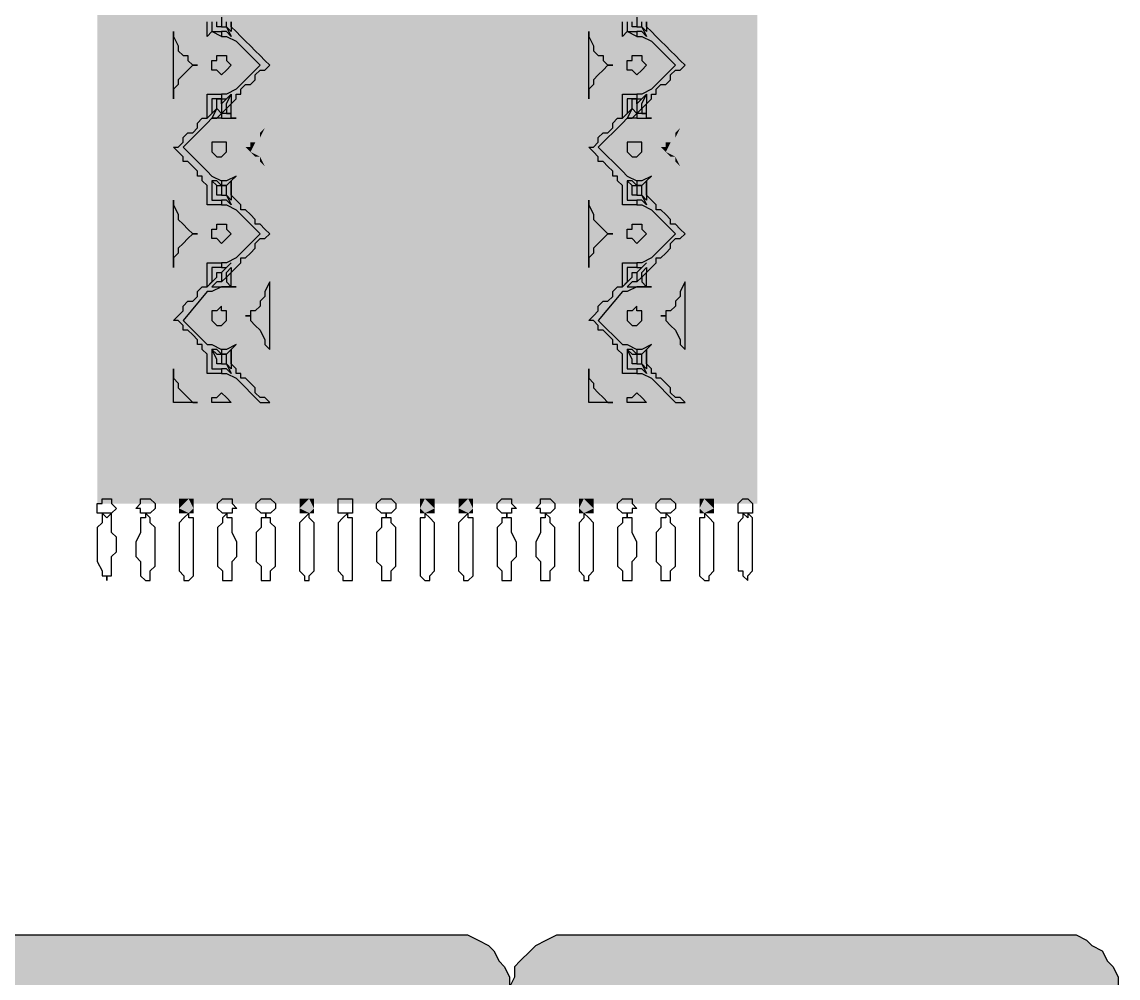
# Model space of a CAD drawing. Extents: x 25 to 394, y 90 to 639.
# Drawn here: x 304.35 to 348.41, y 172.7 to 211.15 of the extents above; entities that cross this region are included whole.
import ezdxf

# ---------------------------------------------------------------- set-up
doc = ezdxf.new("R2010")
doc.units = 0
doc.header["$MEASUREMENT"] = 0
doc.layers.get('0').update_dxf_attribs({"linetype": 'CONTINUOUS'})
doc.layers.add('FURN', color=144, linetype='CONTINUOUS')
doc.layers.add('FURNITURE', color=144, linetype='CONTINUOUS')

# ---------------------------------------------------------------- blocks, each defined once
blk = doc.blocks.new('CARPET_RECT_OK')
at = {"color": 43, "linetype": 'CONTINUOUS'}
for points in [[(-15.05, 33.126), (-15.05, 33.351), (-15.05, 33.576), (-15.05, 33.801), (-15.05, 34.251), (-15.275, 34.251), (-15.275, 34.476), (-15.275, 34.476), (-15.5, 34.701), (-15.5, 34.476), (-15.5, 34.476), (-15.725, 34.251), (-15.725, 34.251), (-15.725, 33.801), (-15.725, 33.576), (-15.725, 33.351), (-15.725, 33.126), (-15.725, 32.675), (-15.725, 32.45), (-15.725, 32.225), (-15.725, 32), (-15.725, 31.775), (-15.5, 31.55), (-15.5, 31.55), (-15.5, 31.55), (-15.275, 31.55), (-15.275, 31.55), (-15.275, 31.775), (-15.05, 32), (-15.05, 32.225), (-15.05, 32.45), (-15.05, 32.675)], [(-13.249, 33.126), (-13.249, 33.576), (-13.249, 33.801), (-13.249, 34.026), (-13.249, 34.251), (-13.249, 34.476), (-13.474, 34.701), (-13.474, 34.701), (-13.474, 34.701), (-13.699, 34.701), (-13.699, 34.701), (-13.699, 34.476), (-13.924, 34.251), (-13.924, 34.026), (-13.924, 33.801), (-13.924, 33.576), (-13.924, 33.126), (-13.924, 32.9), (-13.924, 32.45), (-13.924, 32.225), (-13.924, 32), (-13.699, 31.775), (-13.699, 31.775), (-13.699, 31.775), (-13.474, 31.55), (-13.474, 31.775), (-13.474, 31.775), (-13.249, 31.775), (-13.249, 32), (-13.249, 32.225), (-13.249, 32.45), (-13.249, 32.9)], [(-11.224, 33.126), (-11.224, 33.576), (-11.224, 33.801), (-11.449, 34.026), (-11.449, 34.251), (-11.449, 34.476), (-11.449, 34.701), (-11.674, 34.701), (-11.674, 34.701), (-11.899, 34.701), (-11.899, 34.701), (-11.899, 34.476), (-11.899, 34.251), (-12.124, 34.026), (-12.124, 33.801), (-12.124, 33.576), (-12.124, 33.126), (-12.124, 32.9), (-12.124, 32.45), (-12.124, 32.225), (-11.899, 32), (-11.899, 31.775), (-11.899, 31.775), (-11.899, 31.775), (-11.674, 31.55), (-11.674, 31.775), (-11.449, 31.775), (-11.449, 31.775), (-11.449, 32), (-11.449, 32.225), (-11.224, 32.45), (-11.224, 32.9)], [(-9.423, 33.126), (-9.423, 33.576), (-9.423, 33.801), (-9.423, 34.026), (-9.649, 34.251), (-9.649, 34.476), (-9.649, 34.701), (-9.874, 34.701), (-9.874, 34.701), (-9.874, 34.701), (-10.099, 34.701), (-10.099, 34.476), (-10.099, 34.251), (-10.099, 34.026), (-10.099, 33.801), (-10.324, 33.576), (-10.324, 33.126), (-10.324, 32.9), (-10.099, 32.45), (-10.099, 32.225), (-10.099, 32), (-10.099, 31.775), (-10.099, 31.775), (-9.874, 31.775), (-9.874, 31.55), (-9.874, 31.775), (-9.649, 31.775), (-9.649, 31.775), (-9.649, 32), (-9.423, 32.225), (-9.423, 32.45), (-9.423, 32.9)], [(-7.623, 33.126), (-7.623, 33.576), (-7.623, 33.801), (-7.623, 34.026), (-7.623, 34.251), (-7.848, 34.476), (-7.848, 34.701), (-7.848, 34.701), (-7.848, 34.701), (-8.073, 34.701), (-8.073, 34.701), (-8.073, 34.476), (-8.298, 34.251), (-8.298, 34.026), (-8.298, 33.801), (-8.298, 33.576), (-8.298, 33.126), (-8.298, 32.9), (-8.298, 32.45), (-8.298, 32.225), (-8.298, 32), (-8.073, 31.775), (-8.073, 31.775), (-8.073, 31.775), (-7.848, 31.55), (-7.848, 31.775), (-7.848, 31.775), (-7.848, 31.775), (-7.623, 32), (-7.623, 32.225), (-7.623, 32.45), (-7.623, 32.9)], [(-5.598, 33.126), (-5.598, 33.576), (-5.823, 33.801), (-5.823, 34.026), (-5.823, 34.251), (-5.823, 34.476), (-5.823, 34.701), (-6.048, 34.701), (-6.048, 34.701), (-6.273, 34.701), (-6.273, 34.701), (-6.273, 34.476), (-6.273, 34.251), (-6.498, 34.026), (-6.498, 33.801), (-6.498, 33.576), (-6.498, 33.126), (-6.498, 32.9), (-6.498, 32.45), (-6.498, 32.225), (-6.273, 32), (-6.273, 31.775), (-6.273, 31.775), (-6.273, 31.775), (-6.048, 31.55), (-6.048, 31.775), (-5.823, 31.775), (-5.823, 31.775), (-5.823, 32), (-5.823, 32.225), (-5.823, 32.45), (-5.598, 32.9)], [(-3.797, 33.126), (-3.797, 33.576), (-3.797, 33.801), (-3.797, 34.026), (-4.022, 34.251), (-4.022, 34.476), (-4.022, 34.701), (-4.247, 34.701), (-4.247, 34.701), (-4.247, 34.701), (-4.473, 34.701), (-4.473, 34.476), (-4.473, 34.251), (-4.473, 34.026), (-4.473, 33.801), (-4.698, 33.576), (-4.698, 33.126), (-4.698, 32.9), (-4.473, 32.45), (-4.473, 32.225), (-4.473, 32), (-4.473, 31.775), (-4.473, 31.775), (-4.247, 31.775), (-4.247, 31.55), (-4.247, 31.775), (-4.022, 31.775), (-4.022, 31.775), (-4.022, 32), (-3.797, 32.225), (-3.797, 32.45), (-3.797, 32.9)], [(-1.997, 33.126), (-1.997, 33.576), (-1.997, 33.801), (-1.997, 34.026), (-1.997, 34.251), (-2.222, 34.476), (-2.222, 34.701), (-2.222, 34.701), (-2.447, 34.701), (-2.447, 34.701), (-2.447, 34.701), (-2.672, 34.476), (-2.672, 34.251), (-2.672, 34.026), (-2.672, 33.801), (-2.672, 33.576), (-2.672, 33.126), (-2.672, 32.9), (-2.672, 32.45), (-2.672, 32.225), (-2.672, 32), (-2.672, 31.775), (-2.447, 31.775), (-2.447, 31.775), (-2.447, 31.55), (-2.222, 31.775), (-2.222, 31.775), (-2.222, 31.775), (-1.997, 32), (-1.997, 32.225), (-1.997, 32.45), (-1.997, 32.9)], [(-0.197, 33.126), (-0.197, 33.576), (-0.197, 33.801), (-0.197, 34.026), (-0.197, 34.251), (-0.197, 34.476), (-0.422, 34.701), (-0.422, 34.701), (-0.422, 34.701), (-0.647, 34.701), (-0.647, 34.701), (-0.647, 34.476), (-0.872, 34.251), (-0.872, 34.026), (-0.872, 33.801), (-0.872, 33.576), (-0.872, 33.126), (-0.872, 32.9), (-0.872, 32.45), (-0.872, 32.225), (-0.872, 32), (-0.647, 31.775), (-0.647, 31.775), (-0.647, 31.775), (-0.422, 31.55), (-0.422, 31.775), (-0.422, 31.775), (-0.197, 31.775), (-0.197, 32), (-0.197, 32.225), (-0.197, 32.45), (-0.197, 32.9)], [(1.829, 33.126), (1.829, 33.576), (1.829, 33.801), (1.604, 34.026), (1.604, 34.251), (1.604, 34.476), (1.604, 34.701), (1.379, 34.701), (1.379, 34.701), (1.379, 34.701), (1.154, 34.701), (1.154, 34.476), (1.154, 34.251), (0.929, 34.026), (0.929, 33.801), (0.929, 33.576), (0.929, 33.126), (0.929, 32.9), (0.929, 32.45), (0.929, 32.225), (1.154, 32), (1.154, 31.775), (1.154, 31.775), (1.379, 31.775), (1.379, 31.55), (1.379, 31.775), (1.604, 31.775), (1.604, 31.775), (1.604, 32), (1.604, 32.225), (1.829, 32.45), (1.829, 32.9)], [(3.629, 33.126), (3.629, 33.576), (3.629, 33.801), (3.629, 34.026), (3.629, 34.251), (3.404, 34.476), (3.404, 34.701), (3.404, 34.701), (3.179, 34.701), (3.179, 34.701), (2.954, 34.701), (2.954, 34.476), (2.954, 34.251), (2.954, 34.026), (2.954, 33.801), (2.954, 33.576), (2.954, 33.126), (2.954, 32.9), (2.954, 32.45), (2.954, 32.225), (2.954, 32), (2.954, 31.775), (2.954, 31.775), (3.179, 31.775), (3.179, 31.55), (3.404, 31.775), (3.404, 31.775), (3.404, 31.775), (3.629, 32), (3.629, 32.225), (3.629, 32.45), (3.629, 32.9)], [(5.429, 33.126), (5.429, 33.576), (5.429, 33.801), (5.429, 34.026), (5.429, 34.251), (5.204, 34.476), (5.204, 34.701), (5.204, 34.701), (4.979, 34.701), (4.979, 34.701), (4.979, 34.701), (4.979, 34.476), (4.754, 34.251), (4.754, 34.026), (4.754, 33.801), (4.754, 33.576), (4.754, 33.126), (4.754, 32.9), (4.754, 32.45), (4.754, 32.225), (4.754, 32), (4.979, 31.775), (4.979, 31.775), (4.979, 31.775), (4.979, 31.55), (5.204, 31.775), (5.204, 31.775), (5.204, 31.775), (5.429, 32), (5.429, 32.225), (5.429, 32.45), (5.429, 32.9)], [(7.455, 33.126), (7.455, 33.576), (7.455, 33.801), (7.23, 34.026), (7.23, 34.251), (7.23, 34.476), (7.23, 34.701), (7.005, 34.701), (7.005, 34.701), (7.005, 34.701), (6.78, 34.701), (6.78, 34.476), (6.78, 34.251), (6.555, 34.026), (6.555, 33.801), (6.555, 33.576), (6.555, 33.126), (6.555, 32.9), (6.555, 32.45), (6.555, 32.225), (6.78, 32), (6.78, 31.775), (6.78, 31.775), (7.005, 31.775), (7.005, 31.55), (7.005, 31.775), (7.23, 31.775), (7.23, 31.775), (7.23, 32), (7.23, 32.225), (7.455, 32.45), (7.455, 32.9)], [(9.255, 33.126), (9.255, 33.576), (9.255, 33.801), (9.255, 34.026), (9.03, 34.251), (9.03, 34.476), (9.03, 34.701), (9.03, 34.701), (8.805, 34.701), (8.805, 34.701), (8.58, 34.701), (8.58, 34.476), (8.58, 34.251), (8.58, 34.026), (8.58, 33.801), (8.355, 33.576), (8.355, 33.126), (8.355, 32.9), (8.58, 32.45), (8.58, 32.225), (8.58, 32), (8.58, 31.775), (8.58, 31.775), (8.805, 31.775), (8.805, 31.55), (9.03, 31.775), (9.03, 31.775), (9.03, 31.775), (9.03, 32), (9.255, 32.225), (9.255, 32.45), (9.255, 32.9)], [(11.056, 33.126), (11.056, 33.576), (11.056, 33.801), (11.056, 34.026), (11.056, 34.251), (10.83, 34.476), (10.83, 34.701), (10.83, 34.701), (10.605, 34.701), (10.605, 34.701), (10.605, 34.701), (10.38, 34.476), (10.38, 34.251), (10.38, 34.026), (10.38, 33.801), (10.38, 33.576), (10.38, 33.126), (10.38, 32.9), (10.38, 32.45), (10.38, 32.225), (10.38, 32), (10.38, 31.775), (10.605, 31.775), (10.605, 31.775), (10.605, 31.55), (10.83, 31.775), (10.83, 31.775), (10.83, 31.775), (11.056, 32), (11.056, 32.225), (11.056, 32.45), (11.056, 32.9)], [(13.081, 33.126), (13.081, 33.576), (12.856, 33.801), (12.856, 34.026), (12.856, 34.251), (12.856, 34.476), (12.631, 34.701), (12.631, 34.701), (12.631, 34.701), (12.406, 34.701), (12.406, 34.701), (12.406, 34.476), (12.406, 34.251), (12.181, 34.026), (12.181, 33.801), (12.181, 33.576), (12.181, 33.126), (12.181, 32.9), (12.181, 32.45), (12.181, 32.225), (12.406, 32), (12.406, 31.775), (12.406, 31.775), (12.406, 31.775), (12.631, 31.55), (12.631, 31.775), (12.631, 31.775), (12.856, 31.775), (12.856, 32), (12.856, 32.225), (12.856, 32.45), (13.081, 32.9)], [(14.881, 33.126), (14.881, 33.351), (14.881, 33.576), (14.881, 33.801), (14.656, 34.251), (14.656, 34.251), (14.656, 34.476), (14.431, 34.476), (14.431, 34.701), (14.431, 34.476), (14.206, 34.476), (14.206, 34.251), (14.206, 34.251), (14.206, 33.801), (14.206, 33.576), (13.981, 33.351), (13.981, 33.126), (13.981, 32.675), (14.206, 32.45), (14.206, 32.225), (14.206, 32), (14.206, 31.775), (14.206, 31.55), (14.431, 31.55), (14.431, 31.55), (14.431, 31.55), (14.656, 31.55), (14.656, 31.775), (14.656, 32), (14.881, 32.225), (14.881, 32.45), (14.881, 32.675)], [(-15.05, 31.325), (-15.05, 31.1), (-15.05, 31.1), (-15.275, 30.875), (-15.5, 30.875), (-15.5, 30.875), (-15.725, 31.1), (-15.725, 31.1), (-15.725, 31.325), (-15.725, 31.55), (-15.725, 31.55), (-15.5, 31.55), (-15.5, 31.775), (-15.275, 31.55), (-15.05, 31.55), (-15.05, 31.55)], [(14.881, 31.325), (14.881, 31.1), (14.656, 31.1), (14.656, 30.875), (14.431, 30.875), (14.206, 30.875), (14.206, 31.1), (14.206, 31.1), (13.981, 31.325), (14.206, 31.55), (14.206, 31.55), (14.206, 31.55), (14.431, 31.775), (14.656, 31.55), (14.656, 31.55), (14.881, 31.55)], [(-11.224, 31.325), (-11.224, 31.1), (-11.449, 30.875), (-11.449, 30.875), (-11.674, 30.875), (-11.899, 30.875), (-11.899, 30.875), (-12.124, 31.1), (-12.124, 31.325), (-12.124, 31.325), (-11.899, 31.55), (-11.899, 31.55), (-11.674, 31.55), (-11.449, 31.55), (-11.449, 31.55), (-11.224, 31.325)], [(-9.423, 31.325), (-9.423, 31.1), (-9.649, 30.875), (-9.649, 30.875), (-9.874, 30.875), (-10.099, 30.875), (-10.099, 30.875), (-10.099, 31.1), (-10.324, 31.325), (-10.099, 31.325), (-10.099, 31.55), (-10.099, 31.55), (-9.874, 31.55), (-9.649, 31.55), (-9.649, 31.55), (-9.423, 31.325)], [(-5.598, 31.325), (-5.823, 31.1), (-5.823, 30.875), (-5.823, 30.875), (-6.048, 30.875), (-6.273, 30.875), (-6.273, 30.875), (-6.498, 31.1), (-6.498, 31.325), (-6.498, 31.325), (-6.273, 31.55), (-6.273, 31.55), (-6.048, 31.55), (-5.823, 31.55), (-5.823, 31.55), (-5.823, 31.325)], [(-3.797, 31.325), (-3.797, 31.1), (-4.022, 30.875), (-4.022, 30.875), (-4.247, 30.875), (-4.473, 30.875), (-4.473, 30.875), (-4.473, 31.1), (-4.698, 31.325), (-4.473, 31.325), (-4.473, 31.55), (-4.473, 31.55), (-4.247, 31.55), (-4.022, 31.55), (-4.022, 31.55), (-3.797, 31.325)], [(1.829, 31.325), (1.829, 31.1), (1.604, 30.875), (1.604, 30.875), (1.379, 30.875), (1.154, 30.875), (1.154, 30.875), (0.929, 31.1), (0.929, 31.325), (0.929, 31.325), (1.154, 31.55), (1.154, 31.55), (1.379, 31.55), (1.604, 31.55), (1.604, 31.55), (1.829, 31.325)], [(3.629, 31.325), (3.629, 31.1), (3.629, 30.875), (3.404, 30.875), (3.179, 30.875), (2.954, 30.875), (2.954, 30.875), (2.954, 31.1), (2.954, 31.325), (2.954, 31.325), (2.954, 31.55), (2.954, 31.55), (3.179, 31.55), (3.404, 31.55), (3.629, 31.55), (3.629, 31.325)], [(7.455, 31.325), (7.455, 31.1), (7.23, 30.875), (7.23, 30.875), (7.005, 30.875), (6.78, 30.875), (6.78, 30.875), (6.555, 31.1), (6.555, 31.325), (6.555, 31.325), (6.78, 31.55), (6.78, 31.55), (7.005, 31.55), (7.23, 31.55), (7.23, 31.55), (7.455, 31.325)], [(9.255, 31.325), (9.255, 31.1), (9.03, 30.875), (9.03, 30.875), (8.805, 30.875), (8.58, 30.875), (8.58, 30.875), (8.58, 31.1), (8.355, 31.325), (8.58, 31.325), (8.58, 31.55), (8.58, 31.55), (8.805, 31.55), (9.03, 31.55), (9.03, 31.55), (9.255, 31.325)], [(13.081, 31.325), (12.856, 31.1), (12.856, 30.875), (12.631, 30.875), (12.631, 30.875), (12.406, 30.875), (12.406, 30.875), (12.181, 31.1), (12.181, 31.325), (12.181, 31.325), (12.406, 31.55), (12.406, 31.55), (12.631, 31.55), (12.631, 31.55), (12.856, 31.55), (12.856, 31.325)], [(-10.324, 25.024), (-10.324, 25.024), (-10.549, 25.024), (-10.999, 25.249), (-12.124, 26.374), (-12.574, 26.374), (-12.349, 26.149), (-12.124, 26.149), (-11.899, 25.924), (-11.899, 25.699), (-11.674, 25.474), (-11.449, 25.249), (-11.224, 25.249), (-11.224, 25.024), (-10.999, 25.024), (-10.999, 24.799), (-10.774, 24.574), (-10.774, 24.349), (-10.774, 24.349), (-10.774, 24.124), (-10.774, 23.899), (-10.999, 23.674), (-10.549, 23.899), (-10.324, 23.899), (-10.324, 24.124), (-10.324, 24.124), (-10.549, 24.124), (-10.774, 23.899), (-10.774, 24.124), (-10.774, 24.124), (-10.774, 24.349), (-10.774, 24.349), (-10.774, 24.574), (-10.774, 24.574), (-10.774, 24.799), (-10.774, 24.799), (-10.549, 24.574), (-10.549, 24.349), (-10.549, 24.349), (-10.549, 24.349), (-10.549, 24.124), (-10.324, 24.124), (-10.324, 24.124), (-10.324, 24.124), (-10.324, 24.574), (-10.324, 24.574), (-10.549, 24.574), (-10.774, 25.024), (-10.549, 24.799), (-10.324, 24.799)], [(-10.324, 26.374), (-9.874, 26.374), (-9.874, 26.149), (-10.099, 26.149), (-10.099, 26.149), (-10.324, 25.924), (-10.549, 26.149), (-10.549, 26.149), (-10.549, 26.149), (-10.774, 26.374), (-10.324, 26.374)], [(-8.073, 24.799), (-8.073, 25.249), (-8.298, 25.474), (-8.298, 25.699), (-8.523, 25.924), (-8.748, 26.149), (-8.748, 26.149), (-8.973, 26.374), (-9.198, 26.374), (-8.073, 26.374)], [(9.072, 25.024), (9.072, 25.024), (8.847, 25.024), (8.397, 25.249), (7.272, 26.374), (6.822, 26.374), (7.047, 26.149), (7.272, 26.149), (7.497, 25.924), (7.497, 25.699), (7.722, 25.474), (7.947, 25.249), (8.172, 25.249), (8.172, 25.024), (8.397, 25.024), (8.397, 24.799), (8.622, 24.574), (8.622, 24.349), (8.622, 24.349), (8.622, 24.124), (8.622, 23.899), (8.397, 23.674), (8.847, 23.899), (9.072, 23.899), (9.072, 24.124), (9.072, 24.124), (8.847, 24.124), (8.622, 23.899), (8.622, 24.124), (8.622, 24.124), (8.622, 24.349), (8.622, 24.349), (8.622, 24.574), (8.622, 24.574), (8.622, 24.799), (8.622, 24.799), (8.847, 24.574), (8.847, 24.349), (8.847, 24.349), (8.847, 24.349), (8.847, 24.124), (9.072, 24.124), (9.072, 24.124), (9.072, 24.124), (9.072, 24.574), (9.072, 24.574), (8.847, 24.574), (8.622, 25.024), (8.847, 24.799), (9.072, 24.799)], [(9.072, 26.374), (9.522, 26.374), (9.522, 26.149), (9.297, 26.149), (9.297, 26.149), (9.072, 25.924), (8.847, 26.149), (8.847, 26.149), (8.847, 26.149), (8.622, 26.374), (9.072, 26.374)], [(11.323, 24.799), (11.323, 25.249), (11.098, 25.474), (11.098, 25.699), (10.872, 25.924), (10.647, 26.149), (10.647, 26.149), (10.422, 26.374), (10.197, 26.374), (11.323, 26.374)], [(-10.324, 25.024), (-9.874, 25.024), (-9.649, 25.024), (-9.649, 24.799), (-9.649, 24.799), (-9.649, 24.574), (-9.649, 24.349), (-9.649, 24.124), (-9.649, 24.124), (-9.423, 23.899), (-9.423, 23.674), (-9.198, 23.674), (-9.198, 23.449), (-8.973, 23.224), (-8.748, 22.999), (-8.523, 22.999), (-8.523, 22.774), (-8.298, 22.548), (-8.073, 22.548), (-8.298, 22.323), (-8.523, 22.098), (-8.523, 21.873), (-8.748, 21.648), (-8.973, 21.648), (-9.198, 21.423), (-9.198, 21.198), (-9.423, 20.973), (-9.649, 20.973), (-9.649, 20.748), (-9.649, 20.748), (-9.649, 20.523), (-9.649, 20.298), (-9.649, 20.298), (-9.649, 20.073), (-9.649, 19.848), (-9.874, 19.848), (-10.324, 19.848), (-10.324, 20.073), (-10.324, 20.073), (-10.099, 20.073), (-9.874, 20.073), (-9.874, 20.073), (-9.874, 20.298), (-9.874, 20.298), (-9.874, 20.298), (-9.874, 20.523), (-9.874, 20.748), (-9.874, 20.748), (-9.649, 20.973), (-10.099, 20.523), (-10.099, 20.523), (-10.099, 20.523), (-10.099, 20.298), (-10.099, 20.298), (-10.099, 20.298), (-10.324, 20.298), (-10.324, 20.298), (-10.324, 20.748), (-10.324, 20.748), (-10.099, 20.748), (-9.874, 20.973), (-10.099, 20.973), (-10.324, 20.973), (-10.324, 20.973), (-10.324, 20.973), (-9.874, 21.198), (-9.649, 21.198), (-8.523, 22.548), (-9.649, 23.674), (-9.874, 23.674), (-10.324, 23.899), (-10.324, 23.899), (-10.324, 24.124), (-10.099, 23.899), (-9.874, 23.899), (-10.099, 24.124), (-10.324, 24.124), (-10.324, 24.124), (-10.324, 24.574), (-10.324, 24.574), (-10.099, 24.574), (-10.099, 24.574), (-10.099, 24.574), (-10.099, 24.349), (-10.099, 24.349), (-10.099, 24.349), (-9.874, 23.899), (-9.874, 24.124), (-9.874, 24.124), (-9.874, 24.349), (-9.874, 24.349), (-9.874, 24.574), (-9.874, 24.574), (-9.874, 24.799), (-9.874, 24.799), (-10.099, 24.799), (-10.324, 24.799), (-10.324, 24.799)], [(9.072, 25.024), (9.522, 25.024), (9.747, 25.024), (9.747, 24.799), (9.747, 24.799), (9.747, 24.574), (9.747, 24.349), (9.747, 24.124), (9.747, 24.124), (9.972, 23.899), (9.972, 23.674), (10.197, 23.674), (10.197, 23.449), (10.422, 23.224), (10.647, 22.999), (10.872, 22.999), (10.872, 22.774), (11.098, 22.548), (11.323, 22.548), (11.098, 22.323), (10.872, 22.098), (10.872, 21.873), (10.647, 21.648), (10.422, 21.648), (10.197, 21.423), (10.197, 21.198), (9.972, 20.973), (9.747, 20.973), (9.747, 20.748), (9.747, 20.748), (9.747, 20.523), (9.747, 20.298), (9.747, 20.298), (9.747, 20.073), (9.747, 19.848), (9.522, 19.848), (9.072, 19.848), (9.072, 20.073), (9.072, 20.073), (9.297, 20.073), (9.522, 20.073), (9.522, 20.073), (9.522, 20.298), (9.522, 20.298), (9.522, 20.298), (9.522, 20.523), (9.522, 20.748), (9.522, 20.748), (9.747, 20.973), (9.297, 20.523), (9.297, 20.523), (9.297, 20.523), (9.297, 20.298), (9.297, 20.298), (9.297, 20.298), (9.072, 20.298), (9.072, 20.298), (9.072, 20.748), (9.072, 20.748), (9.297, 20.748), (9.522, 20.973), (9.297, 20.973), (9.072, 20.973), (9.072, 20.973), (9.072, 20.973), (9.522, 21.198), (9.747, 21.198), (10.872, 22.548), (9.747, 23.674), (9.522, 23.674), (9.072, 23.899), (9.072, 23.899), (9.072, 24.124), (9.297, 23.899), (9.522, 23.899), (9.297, 24.124), (9.072, 24.124), (9.072, 24.124), (9.072, 24.574), (9.072, 24.574), (9.297, 24.574), (9.297, 24.574), (9.297, 24.574), (9.297, 24.349), (9.297, 24.349), (9.297, 24.349), (9.522, 23.899), (9.522, 24.124), (9.522, 24.124), (9.522, 24.349), (9.522, 24.349), (9.522, 24.574), (9.522, 24.574), (9.522, 24.799), (9.522, 24.799), (9.297, 24.799), (9.072, 24.799), (9.072, 24.799)], [(-12.574, 20.748), (-12.349, 21.198), (-12.349, 21.423), (-12.124, 21.648), (-12.124, 21.873), (-11.899, 22.098), (-11.674, 22.098), (-11.674, 22.323), (-11.449, 22.323), (-11.674, 22.323), (-11.674, 22.548), (-11.899, 22.774), (-12.124, 22.999), (-12.124, 22.999), (-12.349, 23.449), (-12.349, 23.674), (-12.574, 23.899)], [(6.822, 20.748), (7.047, 21.198), (7.047, 21.423), (7.272, 21.648), (7.272, 21.873), (7.497, 22.098), (7.722, 22.098), (7.722, 22.323), (7.947, 22.323), (7.722, 22.323), (7.722, 22.548), (7.497, 22.774), (7.272, 22.999), (7.272, 22.999), (7.047, 23.449), (7.047, 23.674), (6.822, 23.899)], [(-10.324, 21.873), (-10.099, 22.098), (-9.874, 22.098), (-9.874, 22.098), (-9.874, 22.323), (-9.874, 22.548), (-9.874, 22.548), (-10.099, 22.774), (-10.324, 22.774), (-10.324, 22.774), (-10.549, 22.548), (-10.549, 22.548), (-10.549, 22.323), (-10.549, 22.098), (-10.549, 22.098), (-10.324, 22.098)], [(9.072, 21.873), (9.297, 22.098), (9.522, 22.098), (9.522, 22.098), (9.522, 22.323), (9.522, 22.548), (9.522, 22.548), (9.297, 22.774), (9.072, 22.774), (9.072, 22.774), (8.847, 22.548), (8.847, 22.548), (8.847, 22.323), (8.847, 22.098), (8.847, 22.098), (9.072, 22.098)], [(-10.324, 20.973), (-10.549, 20.973), (-10.999, 20.973), (-10.774, 20.973), (-10.774, 20.748), (-10.774, 20.523), (-10.774, 20.523), (-10.774, 20.298), (-10.999, 20.073), (-10.999, 20.073), (-11.224, 19.848), (-11.224, 19.623), (-11.449, 19.623), (-11.674, 19.398), (-11.899, 19.173), (-11.899, 18.948), (-12.124, 18.723), (-12.349, 18.723), (-12.574, 18.498), (-12.349, 18.273), (-12.124, 18.048), (-11.899, 18.048), (-11.899, 17.823), (-11.674, 17.597), (-11.449, 17.372), (-11.224, 17.372), (-11.224, 17.147), (-10.999, 16.922), (-10.999, 16.922), (-10.774, 16.697), (-10.774, 16.472), (-10.774, 16.472), (-10.774, 16.247), (-10.774, 16.022), (-10.999, 15.797), (-10.549, 16.022), (-10.324, 16.022), (-10.324, 16.247), (-10.324, 16.247), (-10.549, 16.247), (-10.774, 16.022), (-10.774, 16.247), (-10.774, 16.247), (-10.774, 16.247), (-10.774, 16.472), (-10.774, 16.697), (-10.774, 16.697), (-10.774, 16.922), (-10.774, 16.922), (-10.549, 16.697), (-10.549, 16.472), (-10.549, 16.472), (-10.549, 16.472), (-10.549, 16.247), (-10.324, 16.247), (-10.324, 16.247), (-10.324, 16.247), (-10.324, 16.697), (-10.324, 16.697), (-10.549, 16.697), (-10.774, 17.147), (-10.549, 16.922), (-10.324, 16.922), (-10.324, 17.147), (-10.324, 17.147), (-10.549, 17.147), (-10.999, 17.372), (-12.124, 18.498), (-10.999, 19.623), (-10.549, 19.848), (-10.324, 19.848), (-10.324, 19.848), (-10.324, 20.073), (-10.549, 20.073), (-10.774, 19.848), (-10.324, 20.298), (-10.324, 20.298), (-10.324, 20.298), (-10.324, 20.748), (-10.324, 20.748), (-10.324, 20.748), (-10.549, 20.523), (-10.549, 20.523), (-10.549, 20.523), (-10.549, 20.298), (-10.549, 20.298), (-10.774, 20.073), (-10.774, 20.073), (-10.774, 20.298), (-10.774, 20.298), (-10.549, 20.523), (-10.549, 20.523), (-10.549, 20.748), (-10.549, 20.748), (-10.774, 20.973), (-10.549, 20.973), (-10.324, 20.973), (-10.324, 20.973)], [(9.072, 20.973), (8.847, 20.973), (8.397, 20.973), (8.622, 20.973), (8.622, 20.748), (8.622, 20.523), (8.622, 20.523), (8.622, 20.298), (8.397, 20.073), (8.397, 20.073), (8.172, 19.848), (8.172, 19.623), (7.947, 19.623), (7.722, 19.398), (7.497, 19.173), (7.497, 18.948), (7.272, 18.723), (7.047, 18.723), (6.822, 18.498), (7.047, 18.273), (7.272, 18.048), (7.497, 18.048), (7.497, 17.823), (7.722, 17.597), (7.947, 17.372), (8.172, 17.372), (8.172, 17.147), (8.397, 16.922), (8.397, 16.922), (8.622, 16.697), (8.622, 16.472), (8.622, 16.472), (8.622, 16.247), (8.622, 16.022), (8.397, 15.797), (8.847, 16.022), (9.072, 16.022), (9.072, 16.247), (9.072, 16.247), (8.847, 16.247), (8.622, 16.022), (8.622, 16.247), (8.622, 16.247), (8.622, 16.247), (8.622, 16.472), (8.622, 16.697), (8.622, 16.697), (8.622, 16.922), (8.622, 16.922), (8.847, 16.697), (8.847, 16.472), (8.847, 16.472), (8.847, 16.472), (8.847, 16.247), (9.072, 16.247), (9.072, 16.247), (9.072, 16.247), (9.072, 16.697), (9.072, 16.697), (8.847, 16.697), (8.622, 17.147), (8.847, 16.922), (9.072, 16.922), (9.072, 17.147), (9.072, 17.147), (8.847, 17.147), (8.397, 17.372), (7.272, 18.498), (8.397, 19.623), (8.847, 19.848), (9.072, 19.848), (9.072, 19.848), (9.072, 20.073), (8.847, 20.073), (8.622, 19.848), (9.072, 20.298), (9.072, 20.298), (9.072, 20.298), (9.072, 20.748), (9.072, 20.748), (9.072, 20.748), (8.847, 20.523), (8.847, 20.523), (8.847, 20.523), (8.847, 20.298), (8.847, 20.298), (8.622, 20.073), (8.622, 20.073), (8.622, 20.298), (8.622, 20.298), (8.847, 20.523), (8.847, 20.523), (8.847, 20.748), (8.847, 20.748), (8.622, 20.973), (8.847, 20.973), (9.072, 20.973), (9.072, 20.973)], [(-8.073, 16.922), (-8.073, 17.147), (-8.298, 17.597), (-8.298, 17.823), (-8.523, 18.048), (-8.748, 18.273), (-8.748, 18.273), (-8.973, 18.498), (-9.198, 18.498), (-8.973, 18.498), (-8.748, 18.723), (-8.748, 18.723), (-8.523, 18.948), (-8.298, 19.173), (-8.298, 19.398), (-8.073, 19.623), (-8.073, 20.073)], [(11.323, 16.922), (11.323, 17.147), (11.098, 17.597), (11.098, 17.823), (10.872, 18.048), (10.647, 18.273), (10.647, 18.273), (10.422, 18.498), (10.197, 18.498), (10.422, 18.498), (10.647, 18.723), (10.647, 18.723), (10.872, 18.948), (11.098, 19.173), (11.098, 19.398), (11.323, 19.623), (11.323, 20.073)], [(-10.324, 18.048), (-10.549, 18.048), (-10.549, 18.273), (-10.549, 18.273), (-10.774, 18.498), (-10.549, 18.723), (-10.549, 18.723), (-10.549, 18.723), (-10.324, 18.948), (-10.099, 18.723), (-10.099, 18.723), (-9.874, 18.723), (-9.874, 18.498), (-9.874, 18.273), (-10.099, 18.273), (-10.099, 18.048)], [(9.072, 18.048), (8.847, 18.048), (8.847, 18.273), (8.847, 18.273), (8.622, 18.498), (8.847, 18.723), (8.847, 18.723), (8.847, 18.723), (9.072, 18.948), (9.297, 18.723), (9.297, 18.723), (9.522, 18.723), (9.522, 18.498), (9.522, 18.273), (9.297, 18.273), (9.297, 18.048)], [(-10.324, 17.147), (-9.874, 17.147), (-9.649, 17.147), (-9.649, 16.922), (-9.649, 16.922), (-9.649, 16.697), (-9.649, 16.472), (-9.649, 16.247), (-9.649, 16.247), (-9.423, 16.022), (-9.423, 15.797), (-9.198, 15.797), (-9.198, 15.572), (-8.973, 15.347), (-8.748, 15.122), (-8.523, 15.122), (-8.523, 14.897), (-8.298, 14.672), (-8.073, 14.447), (-8.298, 14.447), (-8.523, 14.222), (-8.523, 13.997), (-8.748, 13.772), (-8.973, 13.772), (-9.198, 13.547), (-9.198, 13.322), (-9.423, 13.097), (-9.649, 13.097), (-9.649, 12.872), (-9.649, 12.647), (-9.649, 12.647), (-9.649, 12.421), (-9.649, 12.196), (-9.649, 11.971), (-9.649, 11.971), (-9.874, 11.971), (-10.324, 11.971), (-10.324, 12.196), (-10.324, 12.196), (-10.099, 12.196), (-9.874, 12.196), (-9.874, 12.196), (-9.874, 12.196), (-9.874, 12.421), (-9.874, 12.421), (-9.874, 12.647), (-9.874, 12.872), (-9.874, 12.872), (-9.649, 13.097), (-10.099, 12.647), (-10.099, 12.647), (-10.099, 12.421), (-10.099, 12.421), (-10.099, 12.421), (-10.099, 12.196), (-10.324, 12.196), (-10.324, 12.196), (-10.324, 12.872), (-10.324, 12.872), (-10.099, 12.647), (-9.874, 13.097), (-10.099, 13.097), (-10.324, 12.872), (-10.324, 13.097), (-10.324, 13.097), (-9.874, 13.097), (-9.649, 13.322), (-8.523, 14.447), (-9.649, 15.572), (-9.874, 15.797), (-10.324, 16.022), (-10.324, 16.022), (-10.324, 16.247), (-10.099, 16.022), (-9.874, 16.022), (-10.099, 16.247), (-10.324, 16.247), (-10.324, 16.247), (-10.324, 16.697), (-10.324, 16.697), (-10.099, 16.697), (-10.099, 16.697), (-10.099, 16.697), (-10.099, 16.472), (-10.099, 16.472), (-10.099, 16.247), (-9.874, 16.022), (-9.874, 16.247), (-9.874, 16.247), (-9.874, 16.472), (-9.874, 16.472), (-9.874, 16.697), (-9.874, 16.697), (-9.874, 16.922), (-9.874, 16.922), (-10.099, 16.922), (-10.324, 16.922), (-10.324, 16.922)], [(9.072, 17.147), (9.522, 17.147), (9.747, 17.147), (9.747, 16.922), (9.747, 16.922), (9.747, 16.697), (9.747, 16.472), (9.747, 16.247), (9.747, 16.247), (9.972, 16.022), (9.972, 15.797), (10.197, 15.797), (10.197, 15.572), (10.422, 15.347), (10.647, 15.122), (10.872, 15.122), (10.872, 14.897), (11.098, 14.672), (11.323, 14.447), (11.098, 14.447), (10.872, 14.222), (10.872, 13.997), (10.647, 13.772), (10.422, 13.772), (10.197, 13.547), (10.197, 13.322), (9.972, 13.097), (9.747, 13.097), (9.747, 12.872), (9.747, 12.647), (9.747, 12.647), (9.747, 12.421), (9.747, 12.196), (9.747, 11.971), (9.747, 11.971), (9.522, 11.971), (9.072, 11.971), (9.072, 12.196), (9.072, 12.196), (9.297, 12.196), (9.522, 12.196), (9.522, 12.196), (9.522, 12.196), (9.522, 12.421), (9.522, 12.421), (9.522, 12.647), (9.522, 12.872), (9.522, 12.872), (9.747, 13.097), (9.297, 12.647), (9.297, 12.647), (9.297, 12.421), (9.297, 12.421), (9.297, 12.421), (9.297, 12.196), (9.072, 12.196), (9.072, 12.196), (9.072, 12.872), (9.072, 12.872), (9.297, 12.647), (9.522, 13.097), (9.297, 13.097), (9.072, 12.872), (9.072, 13.097), (9.072, 13.097), (9.522, 13.097), (9.747, 13.322), (10.872, 14.447), (9.747, 15.572), (9.522, 15.797), (9.072, 16.022), (9.072, 16.022), (9.072, 16.247), (9.297, 16.022), (9.522, 16.022), (9.297, 16.247), (9.072, 16.247), (9.072, 16.247), (9.072, 16.697), (9.072, 16.697), (9.297, 16.697), (9.297, 16.697), (9.297, 16.697), (9.297, 16.472), (9.297, 16.472), (9.297, 16.247), (9.522, 16.022), (9.522, 16.247), (9.522, 16.247), (9.522, 16.472), (9.522, 16.472), (9.522, 16.697), (9.522, 16.697), (9.522, 16.922), (9.522, 16.922), (9.297, 16.922), (9.072, 16.922), (9.072, 16.922)], [(-10.324, 14.222), (-10.099, 14.222), (-9.874, 14.222), (-9.874, 14.222), (-9.874, 14.447), (-9.874, 14.672), (-9.874, 14.672), (-10.099, 14.897), (-10.324, 14.897), (-10.324, 14.897), (-10.549, 14.672), (-10.549, 14.672), (-10.549, 14.447), (-10.549, 14.222), (-10.549, 14.222), (-10.324, 14.222)], [(9.072, 14.222), (9.297, 14.222), (9.522, 14.222), (9.522, 14.222), (9.522, 14.447), (9.522, 14.672), (9.522, 14.672), (9.297, 14.897), (9.072, 14.897), (9.072, 14.897), (8.847, 14.672), (8.847, 14.672), (8.847, 14.447), (8.847, 14.222), (8.847, 14.222), (9.072, 14.222)], [(-8.073, 9.046), (-8.073, 9.271), (-8.298, 9.721), (-8.298, 9.946), (-8.523, 10.171), (-8.748, 10.171), (-8.748, 10.396), (-8.973, 10.621), (-9.198, 10.621), (-8.973, 10.621), (-8.748, 10.846), (-8.748, 10.846), (-8.523, 11.071), (-8.298, 11.296), (-8.298, 11.521), (-8.073, 11.746), (-8.073, 12.196)], [(11.323, 9.046), (11.323, 9.271), (11.098, 9.721), (11.098, 9.946), (10.872, 10.171), (10.647, 10.171), (10.647, 10.396), (10.422, 10.621), (10.197, 10.621), (10.422, 10.621), (10.647, 10.846), (10.647, 10.846), (10.872, 11.071), (11.098, 11.296), (11.098, 11.521), (11.323, 11.746), (11.323, 12.196)], [(-10.324, 10.171), (-10.549, 10.171), (-10.549, 10.396), (-10.549, 10.396), (-10.774, 10.621), (-10.549, 10.846), (-10.549, 10.846), (-10.549, 10.846), (-10.324, 11.071), (-10.099, 10.846), (-10.099, 10.846), (-9.874, 10.846), (-9.874, 10.621), (-9.874, 10.396), (-10.099, 10.396), (-10.099, 10.171)], [(9.072, 10.171), (8.847, 10.171), (8.847, 10.396), (8.847, 10.396), (8.622, 10.621), (8.847, 10.846), (8.847, 10.846), (8.847, 10.846), (9.072, 11.071), (9.297, 10.846), (9.297, 10.846), (9.522, 10.846), (9.522, 10.621), (9.522, 10.396), (9.297, 10.396), (9.297, 10.171)]]:
    blk.add_lwpolyline(points, close=True, dxfattribs=at)
for points in [[(-10.774, 8.596), (-10.774, 8.821), (-10.774, 8.821), (-10.774, 9.046), (-10.549, 8.821), (-10.549, 8.596)], [(-10.324, 8.371), (-10.324, 8.821), (-10.324, 8.821), (-10.549, 8.821), (-10.774, 9.271), (-10.549, 9.046), (-10.324, 9.046), (-10.324, 9.271), (-10.324, 9.271), (-10.549, 9.271), (-10.999, 9.496), (-12.124, 10.621), (-10.999, 11.746), (-10.549, 11.971), (-10.324, 11.971), (-10.324, 11.971), (-10.324, 12.196), (-10.549, 12.196), (-10.774, 11.971), (-10.324, 12.421), (-10.324, 12.196), (-10.324, 12.196), (-10.324, 12.872), (-10.324, 12.872), (-10.324, 12.872), (-10.549, 12.647), (-10.549, 12.647), (-10.549, 12.647), (-10.549, 12.421), (-10.549, 12.421), (-10.774, 11.971), (-10.774, 12.196), (-10.774, 12.421), (-10.774, 12.421), (-10.549, 12.647), (-10.549, 12.647), (-10.549, 12.872), (-10.549, 12.872), (-10.774, 12.872), (-10.549, 12.872), (-10.324, 12.872), (-10.324, 12.872), (-10.324, 13.097), (-10.549, 13.097), (-10.999, 13.097), (-10.774, 13.097), (-10.774, 12.872), (-10.774, 12.647), (-10.774, 12.421), (-10.774, 12.421), (-10.999, 12.196), (-10.999, 11.971), (-11.224, 11.971), (-11.224, 11.746), (-11.449, 11.521), (-11.674, 11.521), (-11.899, 11.296), (-11.899, 11.071), (-12.124, 10.846), (-12.349, 10.846), (-12.574, 10.621), (-12.349, 10.396), (-12.124, 10.171), (-11.899, 9.946), (-11.899, 9.946), (-11.674, 9.721), (-11.449, 9.496), (-11.224, 9.271), (-11.224, 9.271), (-10.999, 9.046), (-10.999, 9.046), (-10.774, 8.821), (-10.774, 8.596)], [(8.622, 8.596), (8.622, 8.821), (8.622, 8.821), (8.622, 9.046), (8.847, 8.821), (8.847, 8.596)], [(9.072, 8.371), (9.072, 8.821), (9.072, 8.821), (8.847, 8.821), (8.622, 9.271), (8.847, 9.046), (9.072, 9.046), (9.072, 9.271), (9.072, 9.271), (8.847, 9.271), (8.397, 9.496), (7.272, 10.621), (8.397, 11.746), (8.847, 11.971), (9.072, 11.971), (9.072, 11.971), (9.072, 12.196), (8.847, 12.196), (8.622, 11.971), (9.072, 12.421), (9.072, 12.196), (9.072, 12.196), (9.072, 12.872), (9.072, 12.872), (9.072, 12.872), (8.847, 12.647), (8.847, 12.647), (8.847, 12.647), (8.847, 12.421), (8.847, 12.421), (8.622, 11.971), (8.622, 12.196), (8.622, 12.421), (8.622, 12.421), (8.847, 12.647), (8.847, 12.647), (8.847, 12.872), (8.847, 12.872), (8.622, 12.872), (8.847, 12.872), (9.072, 12.872), (9.072, 12.872), (9.072, 13.097), (8.847, 13.097), (8.397, 13.097), (8.622, 13.097), (8.622, 12.872), (8.622, 12.647), (8.622, 12.421), (8.622, 12.421), (8.397, 12.196), (8.397, 11.971), (8.172, 11.971), (8.172, 11.746), (7.947, 11.521), (7.722, 11.521), (7.497, 11.296), (7.497, 11.071), (7.272, 10.846), (7.047, 10.846), (6.822, 10.621), (7.047, 10.396), (7.272, 10.171), (7.497, 9.946), (7.497, 9.946), (7.722, 9.721), (7.947, 9.496), (8.172, 9.271), (8.172, 9.271), (8.397, 9.046), (8.397, 9.046), (8.622, 8.821), (8.622, 8.596)], [(-10.324, 8.371), (-10.324, 8.821), (-10.324, 8.821), (-10.099, 8.821), (-10.099, 8.821), (-10.099, 8.596)], [(-9.874, 8.596), (-9.874, 8.821), (-9.874, 8.821), (-9.874, 9.046), (-9.874, 9.046), (-10.099, 9.046), (-10.324, 9.046), (-10.324, 9.046), (-10.324, 9.271), (-9.874, 9.046), (-9.649, 9.271), (-9.649, 9.046), (-9.649, 8.821), (-9.649, 8.821), (-9.649, 8.596)], [(9.072, 8.371), (9.072, 8.821), (9.072, 8.821), (9.297, 8.821), (9.297, 8.821), (9.297, 8.596)], [(9.522, 8.596), (9.522, 8.821), (9.522, 8.821), (9.522, 9.046), (9.522, 9.046), (9.297, 9.046), (9.072, 9.046), (9.072, 9.046), (9.072, 9.271), (9.522, 9.046), (9.747, 9.271), (9.747, 9.046), (9.747, 8.821), (9.747, 8.821), (9.747, 8.596)]]:
    blk.add_lwpolyline(points, dxfattribs=at)
for points in [[(-13.924, 31.325), (-13.924, 31.55), (-13.699, 31.55)], [(-13.924, 31.325), (-13.699, 31.55), (-13.474, 31.55)], [(-13.474, 30.875), (-13.924, 31.325), (-13.474, 31.55)], [(-13.699, 30.875), (-13.924, 31.1), (-13.924, 31.325)], [(-13.474, 30.875), (-13.699, 30.875), (-13.924, 31.325)], [(-13.474, 30.875), (-13.924, 31.325), (-13.924, 31.325)], [(-13.474, 31.55), (-13.249, 31.55), (-13.249, 31.325)], [(-13.474, 30.875), (-13.474, 31.55), (-13.474, 31.55)], [(-13.474, 30.875), (-13.474, 31.55), (-13.249, 31.325)], [(-13.249, 31.325), (-13.249, 31.1), (-13.474, 30.875)], [(-13.474, 30.875), (-13.249, 31.325), (-13.249, 31.325)], [(-13.249, 31.325), (-13.474, 30.875), (-13.474, 30.875)], [(-8.298, 31.325), (-8.298, 31.55), (-8.073, 31.55)], [(-8.298, 31.325), (-8.073, 31.55), (-7.848, 31.55)], [(-7.848, 30.875), (-8.298, 31.325), (-7.848, 31.55)], [(-7.848, 30.875), (-8.298, 31.1), (-8.298, 31.325)], [(-7.848, 30.875), (-8.298, 31.325), (-8.298, 31.325)], [(-7.848, 31.55), (-7.623, 31.55), (-7.623, 31.325)], [(-7.848, 30.875), (-7.848, 31.55), (-7.848, 31.55)], [(-7.848, 30.875), (-7.848, 31.55), (-7.623, 31.325)], [(-7.623, 31.325), (-7.623, 31.1), (-7.848, 30.875)], [(-7.848, 30.875), (-7.623, 31.325), (-7.623, 31.325)], [(-7.623, 31.325), (-7.848, 30.875), (-7.848, 30.875)], [(-2.672, 31.325), (-2.672, 31.55), (-2.447, 31.55)], [(-1.997, 31.325), (-2.672, 31.325), (-2.447, 31.55)], [(-2.447, 30.875), (-2.672, 31.1), (-2.672, 31.325)], [(-1.997, 31.325), (-2.447, 30.875), (-2.672, 31.325)], [(-1.997, 31.325), (-2.672, 31.325), (-2.672, 31.325)], [(-2.447, 31.55), (-2.222, 31.55), (-1.997, 31.325)], [(-1.997, 31.325), (-2.447, 31.55), (-2.447, 31.55)], [(-1.997, 31.325), (-2.447, 31.55), (-1.997, 31.325)], [(-1.997, 31.325), (-2.222, 30.875), (-2.447, 30.875)], [(-1.997, 31.325), (-2.447, 30.875), (-2.447, 30.875)], [(-2.222, 31.55), (-1.997, 31.55), (-1.997, 31.325)], [(-1.997, 31.325), (-1.997, 31.1), (-2.222, 30.875)], [(-0.872, 31.325), (-0.872, 31.55), (-0.647, 31.55)], [(-0.872, 31.325), (-0.647, 31.55), (-0.422, 31.55)], [(-0.422, 30.875), (-0.872, 31.325), (-0.422, 31.55)], [(-0.647, 30.875), (-0.872, 31.1), (-0.872, 31.325)], [(-0.422, 30.875), (-0.647, 30.875), (-0.872, 31.325)], [(-0.422, 30.875), (-0.872, 31.325), (-0.872, 31.325)], [(-0.422, 31.55), (-0.197, 31.55), (-0.197, 31.325)], [(-0.422, 30.875), (-0.422, 31.55), (-0.422, 31.55)], [(-0.422, 30.875), (-0.422, 31.55), (-0.197, 31.325)], [(-0.197, 31.325), (-0.197, 31.1), (-0.422, 30.875)], [(-0.422, 30.875), (-0.197, 31.325), (-0.197, 31.325)], [(-0.197, 31.325), (-0.422, 30.875), (-0.422, 30.875)], [(4.754, 31.325), (4.754, 31.55), (4.979, 31.55)], [(5.429, 31.325), (4.754, 31.325), (4.979, 31.55)], [(4.979, 30.875), (4.754, 31.1), (4.754, 31.325)], [(5.429, 31.325), (4.979, 30.875), (4.754, 31.325)], [(5.429, 31.325), (4.754, 31.325), (4.754, 31.325)], [(4.979, 31.55), (5.204, 31.55), (5.429, 31.325)], [(5.429, 31.325), (4.979, 31.55), (4.979, 31.55)], [(5.429, 31.325), (4.979, 31.55), (5.429, 31.325)], [(5.429, 31.325), (5.204, 30.875), (4.979, 30.875)], [(5.429, 31.325), (4.979, 30.875), (4.979, 30.875)], [(5.204, 31.55), (5.429, 31.55), (5.429, 31.325)], [(5.429, 31.325), (5.429, 31.1), (5.204, 30.875)], [(10.38, 31.325), (10.38, 31.55), (10.605, 31.55)], [(11.056, 31.325), (10.38, 31.325), (10.605, 31.55)], [(10.605, 30.875), (10.38, 31.1), (10.38, 31.325)], [(11.056, 31.325), (10.605, 30.875), (10.38, 31.325)], [(11.056, 31.325), (10.38, 31.325), (10.38, 31.325)], [(10.605, 31.55), (10.83, 31.55), (11.056, 31.325)], [(11.056, 31.325), (10.605, 31.55), (10.605, 31.55)], [(11.056, 31.325), (10.605, 31.55), (11.056, 31.325)], [(11.056, 31.325), (10.83, 30.875), (10.605, 30.875)], [(11.056, 31.325), (10.605, 30.875), (10.605, 30.875)], [(10.83, 31.55), (11.056, 31.55), (11.056, 31.325)], [(11.056, 31.325), (11.056, 31.1), (10.83, 30.875)], [(-15.95, 31.1), (-15.95, 30.2), (14.881, 31.1), (14.881, 30.2)], [(-13.699, 30.875), (-13.924, 30.875), (-13.924, 31.1)], [(-13.249, 31.1), (-13.249, 30.875), (-13.474, 30.875)], [(-8.073, 30.875), (-8.298, 30.875), (-8.298, 31.1)], [(-7.848, 30.875), (-8.073, 30.875), (-8.298, 31.1)], [(-7.623, 31.1), (-7.623, 30.875), (-7.848, 30.875)], [(-2.447, 30.875), (-2.672, 30.875), (-2.672, 31.1)], [(-1.997, 31.1), (-1.997, 30.875), (-2.222, 30.875)], [(-0.647, 30.875), (-0.872, 30.875), (-0.872, 31.1)], [(-0.197, 31.1), (-0.197, 30.875), (-0.422, 30.875)], [(4.979, 30.875), (4.754, 30.875), (4.754, 31.1)], [(5.429, 31.1), (5.429, 30.875), (5.204, 30.875)], [(10.605, 30.875), (10.38, 30.875), (10.38, 31.1)], [(11.056, 31.1), (11.056, 30.875), (10.83, 30.875)], [(-12.574, 16.022), (-12.349, 15.797), (-12.349, 15.347)], [(-12.574, 12.872), (-12.574, 16.022), (-12.349, 15.347)], [(6.822, 16.022), (7.047, 15.797), (7.047, 15.347)], [(6.822, 12.872), (6.822, 16.022), (7.047, 15.347)], [(-12.349, 13.547), (-12.574, 12.872), (-12.349, 15.347)], [(-12.349, 15.347), (-12.124, 15.122), (-12.124, 14.897)], [(-12.349, 13.547), (-12.349, 15.347), (-12.124, 14.897)], [(-12.124, 13.997), (-12.349, 13.547), (-12.124, 14.897)], [(-12.124, 14.897), (-11.899, 14.897), (-11.674, 14.672)], [(-11.674, 14.672), (-12.124, 13.997), (-12.124, 14.897)], [(-12.124, 14.897), (-11.674, 14.672), (-11.674, 14.672)], [(7.047, 13.547), (6.822, 12.872), (7.047, 15.347)], [(7.047, 15.347), (7.272, 15.122), (7.272, 14.897)], [(7.047, 13.547), (7.047, 15.347), (7.272, 14.897)], [(7.272, 13.997), (7.047, 13.547), (7.272, 14.897)], [(7.272, 14.897), (7.497, 14.897), (7.722, 14.672)], [(7.722, 14.672), (7.272, 13.997), (7.272, 14.897)], [(7.272, 14.897), (7.722, 14.672), (7.722, 14.672)], [(-11.674, 14.672), (-11.899, 14.222), (-12.124, 13.997)], [(-11.674, 14.672), (-11.674, 14.447), (-11.899, 14.222)], [(-11.674, 14.447), (-11.674, 14.222), (-11.899, 14.222)], [(-11.674, 14.672), (-11.449, 14.447), (-11.674, 14.447)], [(7.722, 14.672), (7.497, 14.222), (7.272, 13.997)], [(7.722, 14.672), (7.722, 14.447), (7.497, 14.222)], [(7.722, 14.447), (7.722, 14.222), (7.497, 14.222)], [(7.722, 14.672), (7.947, 14.447), (7.722, 14.447)], [(-12.124, 13.997), (-12.124, 13.772), (-12.349, 13.547)], [(7.272, 13.997), (7.272, 13.772), (7.047, 13.547)], [(-12.349, 13.547), (-12.349, 13.322), (-12.574, 12.872)], [(7.047, 13.547), (7.047, 13.322), (6.822, 12.872)]]:
    blk.add_solid(points, dxfattribs=at)
at = {"color": 13, "linetype": 'CONTINUOUS'}
blk.add_solid([(-15.95, -32.587), (-15.95, 30.2), (14.881, -32.587), (14.881, 30.2)], dxfattribs=at)
at = {"color": 23, "linetype": 'CONTINUOUS'}
for points in [[(-14.374, 28.85), (-0.647, 28.85), (-13.699, 28.4)], [(-14.374, 28.85), (-13.699, 28.4), (-13.699, -30.787)], [(-13.699, -30.787), (-14.374, -31.237), (-14.374, 28.85)], [(-0.647, 28.85), (-0.647, 28.4), (-13.699, 28.4)], [(12.631, 28.4), (-0.647, 28.4), (-0.647, 28.85)], [(12.631, 28.4), (-0.647, 28.85), (13.306, 28.85)], [(12.631, 28.4), (13.306, 28.85), (13.306, -31.237)], [(13.306, -31.237), (12.631, -30.787), (12.631, 28.4)]]:
    blk.add_solid(points, dxfattribs=at)
blk = doc.blocks.new('AFDSAF')
at = {"layer": 'FURNITURE'}
h = blk.add_hatch(color=251, dxfattribs=at)
h.dxf.hatch_style = 1
h.paths.add_polyline_path([(-12.019, 19.146), (-12.019, 14.198), (-12.441, 13.917), (-13.074, 13.495), (-13.285, 13.285), (-13.495, 13.074), (-13.917, 12.863), (-14.339, 12.441), (-14.55, 12.23), (-14.761, 11.809), (-14.972, 11.598), (-15.182, 11.176), (-15.182, 10.965), (-14.972, 10.754), (-14.761, 10.754), (-14.55, 10.543), (-14.128, 10.543), (-13.917, 10.332), (-13.706, 10.332), (-13.495, 9.911), (-13.074, 9.7), (-12.652, 9.278), (-12.441, 9.067), (-12.019, 8.646), (-11.598, 8.435), (-11.176, 8.224), (-27.413, 8.224), (-26.991, 8.435), (-26.569, 8.646), (-26.148, 9.067), (-25.937, 9.278), (-25.515, 9.7), (-25.093, 9.911), (-24.882, 10.332), (-24.671, 10.332), (-24.461, 10.543), (-24.039, 10.543), (-23.828, 10.754), (-23.617, 10.754), (-23.406, 10.965), (-23.406, 11.176), (-23.617, 11.598), (-23.828, 11.809), (-24.039, 12.23), (-24.25, 12.441), (-24.671, 12.863), (-25.093, 13.074), (-25.304, 13.285), (-25.515, 13.495), (-26.148, 13.917), (-26.78, 14.339), (-27.202, 14.761), (-27.624, 14.972), (-28.045, 15.393), (-28.467, 15.815), (-29.1, 16.237), (-29.732, 16.658), (-29.732, 16.869), (-29.943, 17.08), (-30.154, 17.291), (-30.154, 17.713), (-30.365, 17.924), (-30.576, 18.135), (-30.787, 18.135), (-30.997, 18.345), (-31.208, 18.345), (-31.208, 18.135), (-31.419, 18.135), (-31.63, 17.924), (-31.63, 17.713), (-31.841, 17.713), (-32.052, 17.291), (-32.263, 17.08), (-32.684, 16.658), (-33.106, 16.237), (-33.528, 16.026), (-33.95, 15.604), (-34.371, 15.393), (-34.582, 15.182), (-34.793, 14.761), (-35.215, 14.339), (-35.637, 13.917), (-36.058, 13.495), (-36.48, 13.074), (-36.48, 19.146)])
h.paths.add_polyline_path([(12.23, 19.146), (12.23, 17.713), (12.019, 17.291), (11.809, 17.08), (11.809, 16.869), (11.598, 16.658), (10.965, 16.237), (10.543, 15.815), (10.122, 15.393), (9.489, 14.972), (9.067, 14.761), (8.646, 14.339), (8.224, 13.917), (7.591, 13.495), (7.169, 13.285), (6.959, 13.074), (6.537, 12.863), (6.326, 12.441), (5.904, 12.23), (5.693, 11.809), (5.483, 11.598), (5.272, 11.176), (5.272, 10.965), (5.483, 10.754), (5.693, 10.754), (5.904, 10.543), (6.326, 10.543), (6.537, 10.332), (6.748, 10.332), (6.959, 9.911), (7.38, 9.7), (7.802, 9.278), (8.013, 9.067), (8.435, 8.646), (8.856, 8.435), (9.278, 8.224), (-3.585, 8.224), (-3.163, 8.435), (-2.741, 8.856), (-2.53, 9.067), (-2.32, 9.489), (-1.898, 9.911), (-1.687, 10.332), (-1.265, 10.543), (-1.054, 10.754), (-0.633, 10.754), (-0.422, 10.754), (0, 10.754), (0.211, 10.754), (0.422, 10.754), (0.633, 10.965), (0.633, 11.176), (0.422, 11.387), (0.422, 11.598), (0.211, 11.598), (0, 11.809), (-0.211, 11.809), (-0.422, 12.019), (-0.633, 12.019), (-0.843, 12.23), (-1.265, 12.441), (-1.687, 12.863), (-2.109, 13.074), (-2.53, 13.495), (-2.952, 13.917), (-3.374, 14.339), (-3.796, 14.761), (-4.006, 15.182), (-4.217, 15.393), (-4.639, 15.604), (-5.061, 16.026), (-5.483, 16.237), (-5.904, 16.658), (-6.326, 17.08), (-6.748, 17.291), (-6.748, 17.713), (-6.959, 17.713), (-6.959, 17.924), (-7.169, 17.924), (-7.169, 18.135), (-7.38, 18.135), (-7.38, 18.345), (-7.591, 18.345), (-8.013, 18.135), (-8.224, 17.924), (-8.435, 17.713), (-8.435, 17.291), (-8.646, 17.08), (-8.856, 16.869), (-9.067, 16.658), (-9.489, 16.237), (-10.122, 15.815), (-10.543, 15.393), (-10.965, 14.972), (-11.387, 14.761), (-11.809, 14.339), (-12.019, 14.198), (-12.019, 19.146)])
h.paths.add_polyline_path([(36.691, 19.146), (36.691, 13.285), (36.48, 13.495), (36.058, 13.917), (35.637, 14.339), (35.426, 14.761), (35.004, 15.182), (34.793, 15.393), (34.371, 15.604), (33.95, 16.026), (33.528, 16.237), (33.106, 16.658), (32.684, 17.08), (32.474, 17.291), (32.263, 17.713), (32.052, 17.924), (31.841, 18.135), (31.63, 18.345), (31.419, 18.345), (31.208, 18.135), (30.997, 18.135), (30.787, 17.924), (30.787, 17.713), (30.576, 17.291), (30.365, 17.08), (30.365, 16.869), (30.154, 16.658), (29.521, 16.237), (29.1, 15.815), (28.678, 15.393), (28.256, 14.972), (27.834, 14.761), (27.202, 14.339), (26.78, 13.917), (26.148, 13.495), (25.726, 13.285), (25.515, 13.074), (25.093, 12.863), (24.882, 12.441), (24.461, 12.23), (24.25, 11.809), (24.039, 11.598), (23.828, 11.176), (23.828, 10.965), (24.039, 10.965), (24.039, 10.754), (24.25, 10.754), (24.671, 10.543), (24.882, 10.543), (25.093, 10.332), (25.304, 10.332), (25.726, 9.911), (25.937, 9.7), (26.358, 9.278), (26.78, 9.067), (26.991, 8.646), (27.413, 8.435), (27.834, 8.224), (17.08, 8.224), (17.291, 8.435), (17.713, 8.856), (17.924, 9.067), (18.345, 9.489), (18.556, 9.911), (18.978, 10.332), (19.4, 10.543), (19.611, 10.754), (19.822, 10.754), (20.032, 10.754), (20.454, 10.754), (20.665, 10.754), (20.876, 10.754), (21.087, 10.965), (21.087, 11.176), (20.876, 11.387), (20.876, 11.598), (20.665, 11.598), (20.454, 11.809), (20.243, 11.809), (20.032, 12.019), (19.822, 12.019), (19.611, 12.23), (19.189, 12.441), (18.767, 12.863), (18.345, 13.074), (17.924, 13.495), (17.502, 13.917), (17.08, 14.339), (16.658, 14.761), (16.448, 15.182), (16.237, 15.393), (15.815, 15.604), (15.393, 16.026), (14.972, 16.237), (14.55, 16.658), (14.128, 17.08), (13.917, 17.291), (13.706, 17.713), (13.495, 17.924), (13.285, 18.135), (13.074, 18.135), (13.074, 18.345), (12.863, 18.345), (12.652, 18.135), (12.441, 18.135), (12.23, 17.924), (12.23, 19.146)])
h.paths.add_polyline_path([(12.23, 21.518), (12.23, 26.78), (12.441, 27.202), (12.441, 27.624), (12.652, 27.834), (13.074, 28.256), (13.285, 28.467), (13.706, 28.678), (14.128, 28.889), (14.55, 28.889), (34.371, 28.889), (35.004, 28.889), (35.426, 28.678), (35.637, 28.467), (36.058, 28.256), (36.269, 27.834), (36.48, 27.624), (36.691, 27.202), (36.691, 26.78), (36.691, 21.518)])
h.paths.add_polyline_path([(12.23, 21.518), (-12.019, 21.518), (-12.019, 26.78), (-12.019, 27.202), (-11.809, 27.624), (-11.598, 27.834), (-11.387, 28.256), (-11.176, 28.467), (-10.754, 28.678), (-10.332, 28.889), (-9.911, 28.889), (10.122, 28.889), (10.543, 28.889), (10.965, 28.678), (11.387, 28.467), (11.598, 28.256), (11.809, 27.834), (12.019, 27.624), (12.23, 27.202), (12.23, 26.78)])
h.paths.add_polyline_path([(-14.339, 28.889), (-13.917, 28.889), (-13.495, 28.678), (-13.074, 28.467), (-12.652, 28.256), (-12.441, 27.834), (-12.23, 27.624), (-12.23, 27.202), (-12.019, 26.78), (-12.019, 21.518), (-36.48, 21.518), (-36.48, 26.78), (-36.48, 27.202), (-36.269, 27.624), (-36.058, 27.834), (-35.847, 28.256), (-35.426, 28.467), (-35.215, 28.678), (-34.793, 28.889), (-34.16, 28.889)])
h.paths.add_polyline_path([(-12.019, 21.447), (-12.019, 20.3), (-36.48, 20.3), (-36.48, 21.447)])
h.paths.add_polyline_path([(12.23, 20.229), (12.23, 19.217), (-12.019, 19.217), (-12.019, 20.229)])
h.paths.add_polyline_path([(12.23, 21.447), (12.23, 20.3), (-12.019, 20.3), (-12.019, 21.447)])
h.paths.add_polyline_path([(36.691, 21.447), (36.691, 20.3), (12.23, 20.3), (12.23, 21.447)])
h.paths.add_polyline_path([(36.691, 20.229), (36.691, 19.217), (12.23, 19.217), (12.23, 20.229)])
h.paths.add_polyline_path([(-12.019, 20.229), (-12.019, 19.217), (-36.48, 19.217), (-36.48, 20.229)])
at = {"layer": 'FURNITURE', "color": 7}
for p, q in [((-9.911, 28.889), (10.122, 28.889)), ((10.122, 28.889), (10.543, 28.889)), ((10.543, 28.889), (10.965, 28.678)), ((10.965, 28.678), (11.387, 28.467)), ((13.285, 28.467), (13.706, 28.678)), ((13.706, 28.678), (14.128, 28.889)), ((14.128, 28.889), (14.55, 28.889)), ((14.55, 28.889), (34.371, 28.889)), ((34.371, 28.889), (35.004, 28.889)), ((35.004, 28.889), (35.426, 28.678)), ((35.426, 28.678), (35.637, 28.467)), ((11.387, 28.467), (11.598, 28.256)), ((11.598, 28.256), (11.809, 27.834)), ((12.652, 27.834), (13.074, 28.256)), ((13.074, 28.256), (13.285, 28.467)), ((35.637, 28.467), (36.058, 28.256)), ((36.058, 28.256), (36.269, 27.834)), ((11.809, 27.834), (12.019, 27.624)), ((12.441, 27.624), (12.652, 27.834)), ((36.269, 27.834), (36.48, 27.624)), ((12.019, 27.624), (12.23, 27.202)), ((12.441, 27.202), (12.441, 27.624)), ((36.48, 27.624), (36.691, 27.202)), ((12.23, 26.78), (12.441, 27.202)), ((12.23, 27.202), (12.23, 26.78)), ((36.691, 27.202), (36.691, 26.78))]:
    blk.add_line(p, q, dxfattribs=at)

msp = doc.modelspace()

# ---------------------------------------------------------------- block references
msp.add_blockref('AFDSAF', (311.717, 145.549))
at = {"layer": 'FURN', "xscale": 0.8606250000011642, "yscale": 0.8606250000029831, "zscale": 0.8606249999999999, "rotation": 180}
msp.add_blockref('CARPET_RECT_OK', (320.183, 218.551), dxfattribs=at)

doc.saveas('drawing.dxf')
